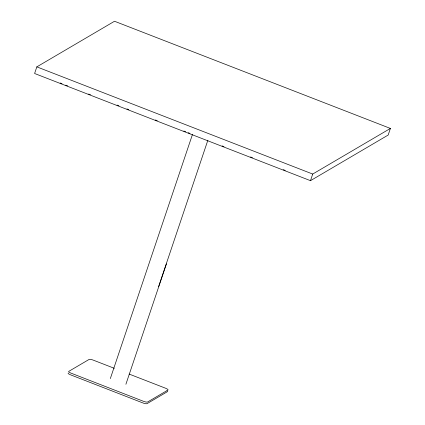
<?xml version="1.0" encoding="UTF-8"?>
<svg xmlns="http://www.w3.org/2000/svg" width="425" height="425" viewBox="0 0 425 425"><rect width="100%" height="100%" fill="white"/><g stroke="black" fill="none" stroke-linecap="round" stroke-linejoin="round"><path stroke-width="0.64" d="M36.832 66.868L34.6 73.493L310.484 180.673L388.168 135.054L390.4 128.435L114.516 21.25L36.832 66.868L312.71 174.053L390.4 128.435M110.325 378.595L192.525 134.295M158.594 286.663L207.867 140.245M166.425 263.877L125.901 384.264M310.484 180.673L312.71 174.053M60.196 82.981L62.05 83.704M65.758 85.143L67.612 85.866M88.628 94.031L90.483 94.748M117.066 105.076L118.92 105.798M126.953 108.922L128.807 109.639M155.391 119.967L157.245 120.689M183.823 131.012L185.677 131.734M188.148 132.696L190.002 133.418M222.148 145.903L224.002 146.625M250.58 156.952L252.434 157.67M283.342 169.681L285.196 170.398M114.325 368.31L93.325 360.156A3.591 0.823 18.6 0 0 89.117 359.422L68.77 371.37A3.591 0.823 18.6 0 0 71.129 373.187L143.384 401.264A3.591 0.823 18.6 0 0 147.592 401.992L167.939 390.044A3.591 0.823 18.6 0 0 165.58 388.227L129.147 374.069M68.213 373.028A3.591 0.823 18.6 0 0 70.571 374.845L142.827 402.916A3.591 0.823 18.6 0 0 147.034 403.649L167.381 391.701A3.591 0.823 18.6 0 0 167.073 390.942"/></g></svg>
